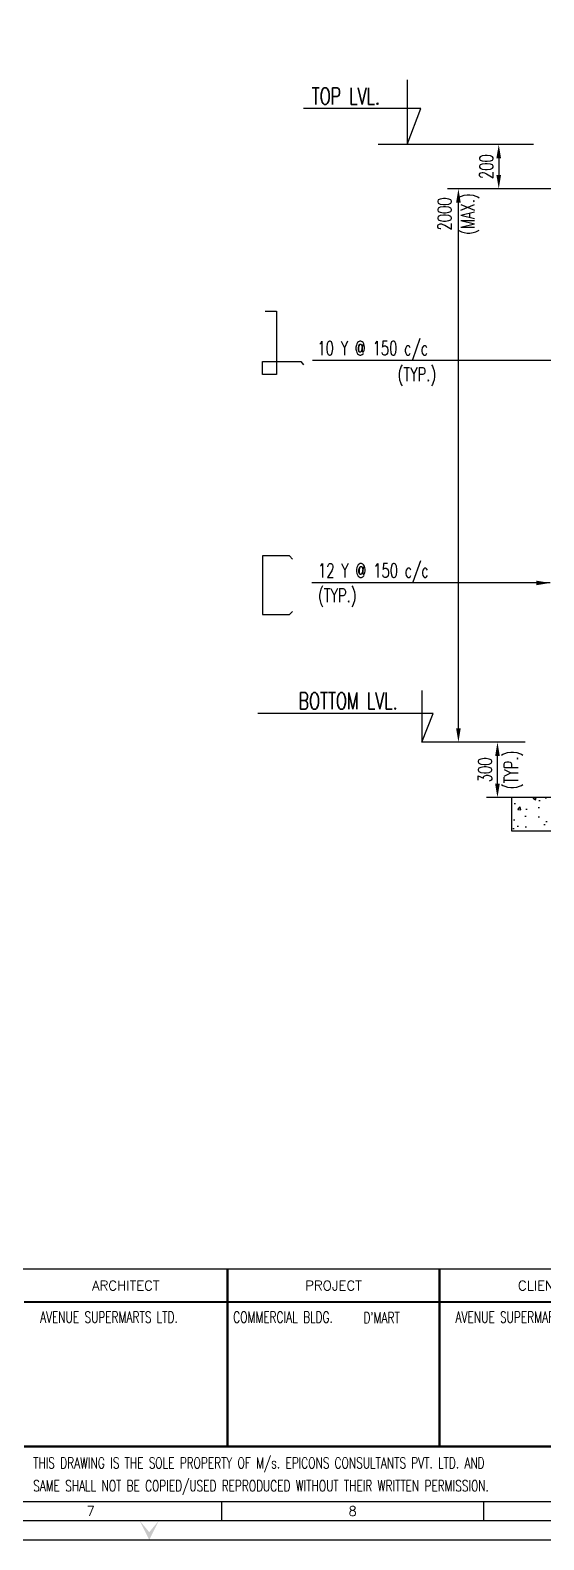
# Model space of a CAD drawing. Header units: millimetres. Extents: x 1549375 to 1746720, y -621670 to -557890.
# Drawn here: x 1676420 to 1685709, y -621670 to -594391 of the extents above; entities that cross this region are included whole.
import ezdxf
from ezdxf.enums import TextEntityAlignment as Align

# ---------------------------------------------------------------- set-up
doc = ezdxf.new("R2010")
doc.units = ezdxf.units.MM
doc.header["$MEASUREMENT"] = 0
doc.header["$PDMODE"] = 35
for name, color, linetype in [('PNA', 8, 'Continuous'), ('REINFORCEMENT', 6, 'Continuous'), ('S-DIM-1', 5, 'Continuous'), ('S-LEVEL SECTION', 3, 'Continuous'), ('S-PCC', 9, 'Continuous'), ('S-TEXT', 2, 'Continuous'), ('S-TEXT-1', 4, 'Continuous'), ('TEXT (SHEET)', 4, 'Continuous')]:
    doc.layers.add(name, color=color, linetype=linetype)
doc.styles.add('ROMANS', font='simplex.shx', dxfattribs={"width": 0.7})
doc.dimstyles.new('dim20', dxfattribs={"dimtxt": 250, "dimasz": 250, "dimexe": 200, "dimexo": 200, "dimgap": 100, "dimtad": 1, "dimdec": 0, "dimlfac": 0.2, "dimzin": 0, "dimdsep": 46, "dimtxsty": 'ROMANS', "dimcen": 0, "dimclrd": 170, "dimclre": 170, "dimclrt": 4, "dimadec": 0, "dimazin": 0, "dimtfac": 1, "dimtdec": 0, "dimtix": 1, "dimtofl": 0, "dimtmove": 2, "dimatfit": 3, "dimfxl": 0, "dimtolj": 1, "dimtzin": 0, "dimlwd": -1, "dimlwe": -1, "dimarcsym": 0})
doc.dimstyles.new('dim25', dxfattribs={"dimtxt": 250, "dimasz": 250, "dimexe": 200, "dimexo": 200, "dimgap": 100, "dimtad": 1, "dimdec": 0, "dimlfac": 0.25, "dimzin": 0, "dimdsep": 46, "dimtxsty": 'ROMANS', "dimcen": 0, "dimclrd": 170, "dimclre": 170, "dimclrt": 4, "dimadec": 0, "dimazin": 0, "dimtfac": 1, "dimtdec": 0, "dimtix": 1, "dimtofl": 0, "dimtmove": 2, "dimatfit": 3, "dimfxl": 0, "dimtolj": 1, "dimtzin": 0, "dimlwd": -1, "dimlwe": -1, "dimarcsym": 0})

# ---------------------------------------------------------------- blocks, each defined once
blk = doc.blocks.new('FOLDER')
at = {"layer": 'PNA'}
for points in [[(-1250, 2500), (0, 0), (0, 1000)], [(1250, 2500), (0, 0), (0, 1000)]]:
    blk.add_solid(points, dxfattribs=at)
blk = doc.blocks.new('SHEET1')
at = {"color": 1}
blk.add_line((762042, -118391), (676135, -118391), dxfattribs=at)
at = {"flags": 128}
blk.add_lwpolyline([(674017, -125881), (763101, -125881), (763101, -63214), (674017, -63214)], close=True, dxfattribs=at)
at = {"color": 1, "const_width": 60.9}
for points in [[(725970, -123298), (725970, -118391)], [(731835, -123298), (731835, -118391)], [(720337, -119302), (737368, -119302)], [(720337, -123298), (737368, -123298)]]:
    blk.add_lwpolyline(points, dxfattribs=at)
at = {"layer": 'PNA'}
for p, q in [((725806, -124822), (725806, -125351)), ((733053, -124822), (733053, -125351))]:
    blk.add_line(p, q, dxfattribs=at)
at = {"layer": 'PNA', "color": 1}
for points in [[(675076, -125351), (762572, -125351), (762572, -63743), (675076, -63743)], [(676135, -124822), (762042, -124822), (762042, -64273), (676135, -64273)]]:
    blk.add_lwpolyline(points, close=True, dxfattribs=at)
at = {"layer": 'PNA', "xscale": 0.2118545530764889, "yscale": 0.2118545530764889, "zscale": 0.2118545530764889}
blk.add_blockref('FOLDER', (723802, -125881), dxfattribs=at)
at = {"layer": 'PNA', "style": 'ROMANS'}
for s, p in [('7', (722183, -125086)), ('8', (729431, -125086))]:
    blk.add_text(s, height=265, dxfattribs=at).set_placement(p, align=Align.MIDDLE)
at = {"layer": 'TEXT (SHEET)', "color": 2, "style": 'ROMANS'}
for s, p in [('ARCHITECT', (723154, -118847)), ('PROJECT', (728903, -118847)), ('CLIENT', (734602, -118847))]:
    blk.add_text(s, height=269, dxfattribs=at).set_placement(p, align=Align.MIDDLE_CENTER)
at = {"layer": 'TEXT (SHEET)', "color": 4, "style": 'ROMANS', "width": 0.7}
for s, p in [('THIS DRAWING IS THE SOLE PROPERTY OF M/s. EPICONS CONSULTANTS PVT. LTD. AND', (720588, -123908, -8)), ('SAME SHALL NOT BE COPIED/USED REPRODUCED WITHOUT THEIR WRITTEN PERMISSION.', (720588, -124539, -8))]:
    blk.add_text(s, height=304.74, dxfattribs=at).set_placement(p)
blk = doc.blocks.new('*D81')
at = {"layer": 'Defpoints', "color": 0, "lineweight": 18}
for p in [(1684870, -607257), (1685522, -607257), (1685522, -608257)]:
    blk.add_point(p, dxfattribs=at)
at = {"layer": 'S-DIM-1', "color": 170}
for p, q in [((1685322, -607257), (1684670, -607257)), ((1684870, -608007), (1684870, -607507)), ((1685322, -608257), (1684670, -608257))]:
    blk.add_line(p, q, dxfattribs=at)
at = {"layer": 'S-DIM-1', "color": 170, "lineweight": 18}
for points in [[(1684912, -607507), (1684828, -607507), (1684870, -607257)], [(1684828, -608007), (1684912, -608007), (1684870, -608257)]]:
    blk.add_solid(points, dxfattribs=at)
at = {"layer": 'S-DIM-1', "color": 4, "char_height": 250, "attachment_point": 5, "rotation": 90, "style": 'ROMANS'}
for s, insert in [('(TYP.)', (1685160, -607757)), ('\\A1;300', (1684645, -607757))]:
    blk.add_mtext(s, dxfattribs=dict(at, insert=insert))
blk = doc.blocks.new('*D84')
at = {"layer": 'Defpoints', "color": 0, "lineweight": 18}
for p in [(1685722, -596457), (1684893, -597257), (1686922, -597257)]:
    blk.add_point(p, dxfattribs=at)
at = {"layer": 'S-DIM-1', "color": 170}
for p, q in [((1685522, -596457), (1684693, -596457)), ((1684893, -596707), (1684893, -597007)), ((1686722, -597257), (1684693, -597257))]:
    blk.add_line(p, q, dxfattribs=at)
at = {"layer": 'S-DIM-1', "color": 170, "lineweight": 18}
for points in [[(1684935, -596707), (1684851, -596707), (1684893, -596457)], [(1684851, -597007), (1684935, -597007), (1684893, -597257)]]:
    blk.add_solid(points, dxfattribs=at)
at = {"layer": 'S-DIM-1', "color": 4, "insert": (1684668, -596857), "char_height": 250, "attachment_point": 5, "rotation": 90, "style": 'ROMANS'}
blk.add_mtext('\\A1;200', dxfattribs=at)
blk = doc.blocks.new('*D91')
at = {"layer": 'Defpoints', "color": 0, "lineweight": 18}
for p in [(1684164, -597257), (1686922, -597257), (1685122, -607257)]:
    blk.add_point(p, dxfattribs=at)
at = {"layer": 'S-DIM-1', "color": 170}
for p, q in [((1686722, -597257), (1683964, -597257)), ((1684164, -607007), (1684164, -597507)), ((1684922, -607257), (1683964, -607257))]:
    blk.add_line(p, q, dxfattribs=at)
at = {"layer": 'S-DIM-1', "color": 170, "lineweight": 18}
for points in [[(1684206, -597507), (1684122, -597507), (1684164, -597257)], [(1684122, -607007), (1684206, -607007), (1684164, -607257)]]:
    blk.add_solid(points, dxfattribs=at)
at = {"layer": 'S-DIM-1', "color": 4, "insert": (1684164, -597712), "char_height": 250, "attachment_point": 5, "rotation": 90, "style": 'ROMANS'}
blk.add_mtext('\\A1;2000\\P(MAX.)', dxfattribs=at)

msp = doc.modelspace()

# ---------------------------------------------------------------- hatches: boundary and pattern name
at = {"layer": 'S-PCC', "linetype": 'ByBlock'}
h = msp.add_hatch(dxfattribs=at)
h.set_pattern_fill('AR-CONC,_O', color=8, scale=88.888889)
h.set_pattern_definition([(50, (759401.76, -220928.4), (637.5646, -55.77968), [66.66667, -733.33333]), (355, (759401.76, -220928.4), (-123.3345, 668.61523), [53.33333, -586.66667]), (100.451444, (759454.9, -220933.04), (514.2301, 612.83555), [56.65795, -623.23743]), (46.1842, (759401.8, -220750.6), (948.65896, -147.12825), [100, -1100]), (96.63564, (759480.8, -220762.9), (830.8106, 865.8832), [84.987, -934.8567]), (351.18416, (759401.8, -220750.6), (830.8106, 865.8832), [80, -880]), (21, (759490.65, -220795.06), (530.58405, -357.88346), [66.66667, -733.33333]), (326, (759490.65, -220795.06), (216.2803, 644.5778), [53.33333, -586.66667]), (71.451445, (759534.87, -220824.9), (746.86433, 286.69436), [56.65795, -623.23743]), (37.5, (759401.76, -220928.4), (10.80876, 295.90565), [0, -579.55556, 0, -595.55556, 0, -588.88889]), (7.5, (759401.76, -220928.4), (233.83959, 350.58819), [0, -339.55556, 0, -566.22222, 0, -224.44444]), (327.5, (759203.54, -220928.4), (474.50883, -20.048775), [0, -222.22222, 0, -693.33333, 0, -920]), (317.5, (759114.65, -220928.4), (518.3877, 88.9822), [0, -288.88889, 0, -460.44444, 0, -653.33333])])
h.paths.add_polyline_path([(1694884.9, -608256.9), (1685122.5, -608256.9), (1685122.5, -608856.9), (1694884.9, -608856.9)])

# ---------------------------------------------------------------- linework, layer by layer
at = {"layer": 'REINFORCEMENT', "color": 5}
for points, elevation in [([(1680671.4, -599466.1), (1680874.6, -599466.1), (1680874.6, -600613.7), (1680619.9, -600613.7), (1680619.9, -600375.7), (1681313.2, -600375.7), (1681364.6, -600435.1)], 467.6), ([(1681163.6, -603950.2), (1681112.3, -603890.8), (1680621.6, -603890.8), (1680621.6, -604951.7), (1681112.3, -604951.7), (1681163.6, -604892.3)], 224.1)]:
    msp.add_lwpolyline(points, dxfattribs=dict(at, elevation=elevation))
at = {"layer": 'S-LEVEL SECTION'}
for p, q in [((1685372.5, -596456.9, 551.5), (1682711.4, -596456.9, 551.5)), ((1685372.5, -607256.9, 551.5), (1683505.4, -607256.9, 467.6))]:
    msp.add_line(p, q, dxfattribs=at)
for points, elevation in [([(1683234.6, -595286.5), (1683234.6, -596456.9), (1683484.6, -595806.9), (1681362, -595806.9)], 551.5), ([(1683505.4, -606320.6), (1683505.4, -607256.9), (1683705.4, -606736.9), (1680534.1, -606736.9)], 467.6)]:
    msp.add_lwpolyline(points, dxfattribs=dict(at, elevation=elevation))
at = {"layer": 'S-PCC', "color": 8, "linetype": 'ByBlock', "elevation": 551.5}
msp.add_lwpolyline([(1695622.5, -608256.9), (1685122.5, -608256.9), (1685122.5, -608856.9), (1696022.5, -608856.9)], dxfattribs=at)

# ---------------------------------------------------------------- block references
at = {"xscale": 0.6532188394183241, "yscale": 0.6532188394183241, "zscale": 0.6532188394183241}
msp.add_blockref('SHEET1', (1205772.2, -539441.7), dxfattribs=at)

# ---------------------------------------------------------------- texts
at = {"layer": 'S-LEVEL SECTION', "style": 'ROMANS', "width": 0.7}
for s, p in [('TOP LVL.', (1681512, -595581.9, 551.5)), ('BOTTOM LVL.', (1681275.3, -606511.9, 551.5))]:
    msp.add_text(s, height=300, dxfattribs=at).set_placement(p, align=Align.MIDDLE_LEFT)
at = {"layer": 'S-TEXT', "style": 'ROMANS', "width": 0.7}
for s, height, p in [('AVENUE SUPERMARTS LTD.', 199.546, (1676599.6, -617646.2)), ('COMMERCIAL BLDG.', 199.546, (1680092, -617646.2)), (" D'MART ", 199.55, (1682349.9, -617655.6)), ('AVENUE SUPERMARTS LTD.', 199.546, (1684114.1, -617646.2))]:
    msp.add_text(s, height=height, dxfattribs=at).set_placement(p, align=Align.MIDDLE_LEFT)
at = {"layer": 'S-TEXT-1', "style": 'ROMANS', "width": 0.7}
for s, p in [('10 Y @ 150 c/c', (1681613.6, -600137.2, 467.6)), ('(TYP.)', (1683063.6, -600609.5, 467.6)), ('12 Y @ 150 c/c', (1681624.6, -604154, 10.7)), ('(TYP.)', (1681624.6, -604604, 10.7))]:
    msp.add_text(s, height=250, dxfattribs=at).set_placement(p, align=Align.MIDDLE_LEFT)

# ---------------------------------------------------------------- dimensions: what is measured, and where the dimension line sits
at = {"layer": 'S-DIM-1'}
for base, p1, p2, angle, text, picture, middle in [((1684893, -597256.9, -560039.3), (1685722.5, -596456.9, 773.6), (1686922.5, -597256.9, 551.5), 90, '200', '*D84', (1684668, -596856.9, -560039.3)), ((1684869.9, -607256.9, 619355.3), (1685522.5, -608256.9, 619355.3), (1685522.5, -607256.9, 619355.3), 270, '300\\X(TYP.)', '*D81', (1684869.9, -607756.9, 619355.3))]:
    dim = msp.add_linear_dim(base=base, p1=p1, p2=p2, angle=angle, text=text, dimstyle='dim20', dxfattribs=at)
    dim.commit()
    dim.dimension.update_dxf_attribs({"geometry": picture, "text_midpoint": middle})
dim = msp.add_linear_dim(base=(1684164, -597256.9, -560571.4), p1=(1685122.5, -607256.9, 551.5), p2=(1686922.5, -597256.9, 551.5), angle=270, text='<>\\X(MAX.)', dimstyle='dim20', dxfattribs=at)
dim.commit()
dim.dimension.update_dxf_attribs({"geometry": '*D91', "text_midpoint": (1684164, -597712.4, -560571.4), "dimtype": 160})

# ---------------------------------------------------------------- leaders
for points in [[(1686822.5, -600362.2, -560592.8), (1681525.4, -600362.2, -560592.8)], [(1685822.5, -604379), (1681511.9, -604379)]]:
    msp.add_leader(points, dimstyle='dim25', override={"dimasz": 250}, dxfattribs=at)

doc.saveas('drawing.dxf')
